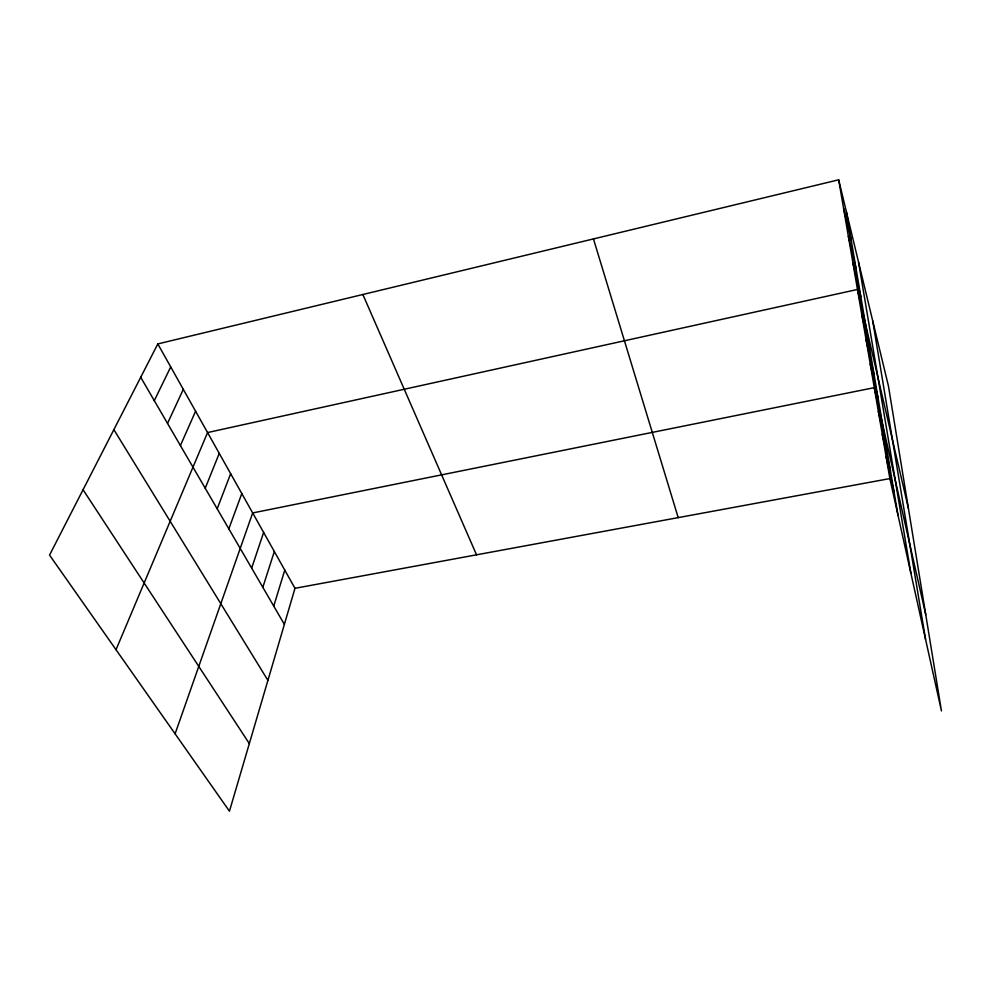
<?xml version="1.0" encoding="UTF-8"?>
<svg xmlns="http://www.w3.org/2000/svg" width="991" height="991" viewBox="0 0 991 991"><rect width="100%" height="100%" fill="white"/><g stroke="black" fill="none" stroke-linecap="round" stroke-linejoin="round"><path stroke-width="1.49" d="M157.817 343.927L294.984 588.307L229.454 811.195L49.55 555.096L157.817 343.927L838.683 179.805L888.481 386.205L941.45 710.906L889.868 478.579L838.683 179.805M273.739 606.083L284.776 570.122M262.826 587.329L274.334 551.504M251.664 568.116L263.631 532.452M175.097 733.811L252.68 512.942L874.285 387.654L925.755 614.717M228.834 528.86L241.804 493.555M217.178 508.792L230.655 473.71M205.224 488.241L219.246 453.382M116.021 649.712L207.565 432.559L857.475 289.471L908.4 508.321M180.412 445.554L195.586 411.215M167.516 423.38L183.31 389.352M154.286 400.637L170.725 366.93M294.984 588.307L889.868 478.579M83.058 489.74L249.336 743.609M113.866 429.648L267.917 680.371M140.71 377.286L284.38 624.392M362.867 294.5L476.535 554.824M593.46 238.918L678.203 517.624M843.589 208.407L851.319 240.788M848.346 236.205L856.15 269.18M852.978 263.21L860.845 296.755M861.848 315.027L869.825 349.55M866.109 339.888L874.124 374.833M870.247 364.081L878.311 399.435M878.336 411.29L886.462 447.337M882.275 434.306L890.438 470.675M886.115 456.74L894.291 493.369M846.339 211.529L898.057 515.481M858.516 261.996L910.89 573.256M872.724 320.911L925.557 639.331"/></g></svg>
